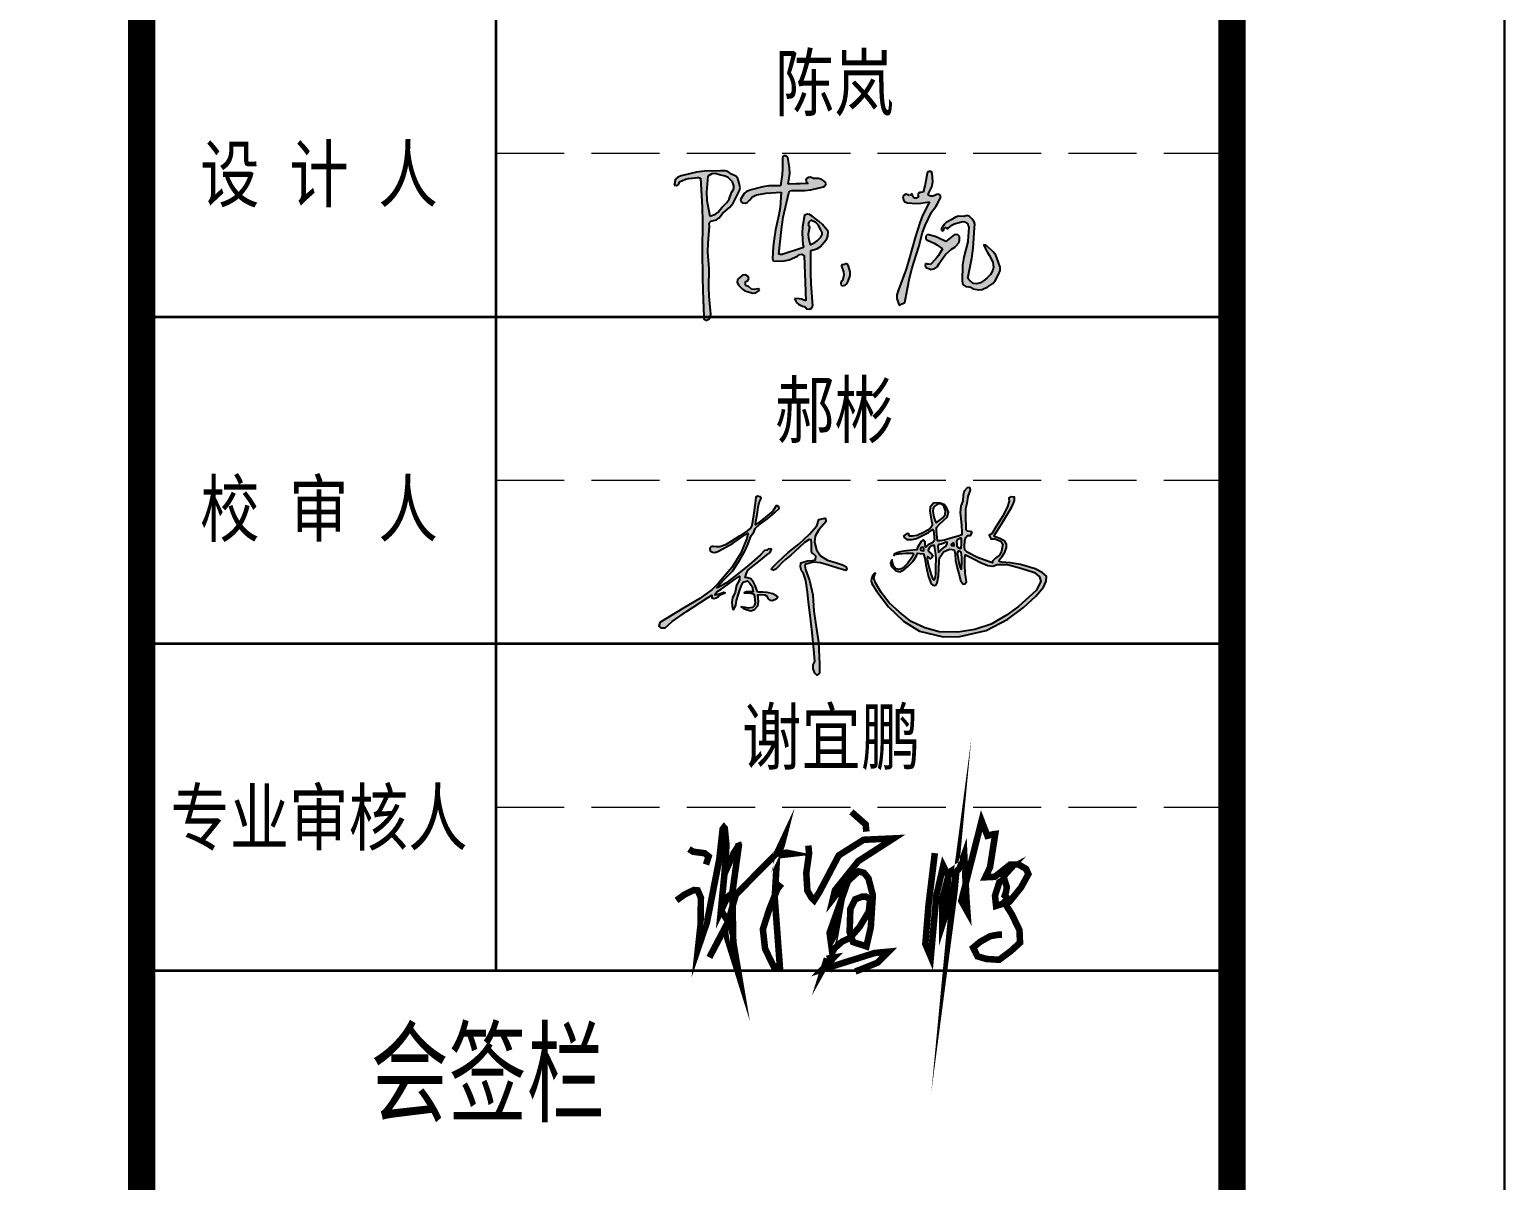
# Model space of a CAD drawing. Extents: x 1109697 to 1467097, y -139975 to 53891.
# Drawn here: x 1356585 to 1361997, y -58787 to -54563 of the extents above; entities that cross this region are included whole.
import ezdxf
from ezdxf.enums import TextEntityAlignment as Align

# ---------------------------------------------------------------- set-up
doc = ezdxf.new("R2010")
doc.units = 0
doc.header["$LTSCALE"] = 1000
doc.header["$MEASUREMENT"] = 0
doc.linetypes.add('DASH', pattern=[0.35, 0.25, -0.1])
for name, color, linetype in [('A-ANNO-TEXT', 7, 'Continuous'), ('PUB_TEXT', 7, 'Continuous'), ('PUB_TITLE', 4, 'Continuous')]:
    doc.layers.add(name, color=color, linetype=linetype)
doc.layers.add('不打印线', color=254, linetype='DASH', lineweight=0, plot=False)
doc.layers.add('图框', color=4, linetype='Continuous', lineweight=35)
doc.styles.add('-黑体', font='simhei.ttf', dxfattribs={"width": 0.8})

# ---------------------------------------------------------------- blocks, each defined once
blk = doc.blocks.new('陈岚')
h = blk.add_hatch(color=256)
h.paths.add_polyline_path([(-3.976, 1.115), (-3.926, 1.233), (-3.919, 1.31), (-3.948, 1.435), (-3.991, 1.559), (-4.054, 1.625), (-4.177, 1.671), (-4.289, 1.741), (-4.366, 1.759), (-4.497, 1.747), (-4.936, 1.709), (-5.158, 1.666), (-5.58, 1.539), (-5.645, 1.504), (-5.677, 1.483), (-5.733, 1.435), (-5.745, 1.368), (-5.75, 1.335), (-5.761, 1.268), (-5.692, 1.257), (-5.632, 1.297), (-5.615, 1.365), (-5.457, 1.448), (-5.368, 1.477), (-5.191, 1.504), (-5.132, 1.517), (-5.098, 1.517), (-5.039, 1.504), (-4.944, 0.696), (-4.909, 0.289), (-4.865, -0.524), (-4.806, -1.258), (-4.774, -1.625), (-4.705, -2.358), (-4.696, -2.405), (-4.677, -2.431), (-4.636, -2.455), (-4.56, -2.411), (-4.525, -2.361), (-4.511, -2.274), (-4.592, -1.773), (-4.617, -1.518), (-4.636, -1.01), (-4.7, -0.536), (-4.714, -0.294), (-4.705, 0.185), (-4.718, 0.24), (-4.708, 0.281), (-4.67, 0.324), (-4.522, 0.374), (-4.447, 0.431), (-4.358, 0.56), (-4.165, 0.748), (-4.083, 0.868)])
h.paths.add_polyline_path([(-4.848, 1.127), (-4.837, 1.574), (-4.728, 1.649), (-4.639, 1.664), (-4.511, 1.629), (-4.35, 1.61), (-4.263, 1.571), (-4.143, 1.463), (-4.09, 1.352), (-4.09, 1.267), (-4.143, 1.157), (-4.205, 0.968), (-4.259, 0.874), (-4.393, 0.726), (-4.486, 0.589), (-4.56, 0.528), (-4.712, 0.462), (-4.822, 0.896)], flags=16)
h.paths.add_polyline_path([(-2.535, 1.294), (-2.511, 1.314), (-2.469, 1.324), (-2.114, 1.348), (-1.935, 1.379), (-1.593, 1.477), (-1.541, 1.508), (-1.524, 1.569), (-1.552, 1.622), (-1.671, 1.689), (-1.749, 1.707), (-1.885, 1.699), (-1.966, 1.724), (-2.025, 1.714), (-2.093, 1.664), (-2.081, 1.611), (-2.065, 1.583), (-2.024, 1.546), (-2.246, 1.523), (-2.357, 1.512), (-2.58, 1.49), (-2.557, 1.793), (-2.569, 1.951), (-2.635, 2.248), (-2.684, 2.285), (-2.751, 2.276), (-2.788, 2.227), (-2.769, 1.911), (-2.769, 1.751), (-2.788, 1.435), (-3.119, 1.408), (-3.286, 1.373), (-3.601, 1.268), (-3.728, 1.211), (-3.79, 1.154), (-3.858, 1.032), (-3.885, 0.982), (-3.871, 0.924), (-3.823, 0.893), (-3.741, 0.891), (-3.689, 0.914), (-3.635, 0.976), (-3.571, 1.054), (-3.532, 1.088), (-3.448, 1.143), (-3.175, 1.2), (-3.037, 1.223), (-2.76, 1.254), (-2.766, 0.83), (-2.786, 0.617), (-2.858, 0.199), (-2.884, -0.123), (-2.889, -0.285), (-2.885, -0.607), (-2.879, -0.646), (-2.855, -0.67), (-2.816, -0.677), (-2.557, -0.658), (-2.422, -0.62), (-2.191, -0.503), (-2.139, -0.451), (-2.078, -0.439), (-2.01, -0.468), (-1.956, -0.974), (-1.931, -1.226), (-1.885, -1.732), (-2.008, -1.695), (-2.076, -1.686), (-2.205, -1.691), (-2.138, -1.794), (-2.082, -1.84), (-1.968, -1.885), (-1.916, -1.891), (-1.885, -1.91), (-1.857, -1.955), (-1.777, -1.964), (-1.717, -1.934), (-1.677, -1.864), (-1.764, -1.248), (-1.795, -0.937), (-1.83, -0.315), (-1.664, -0.264), (-1.58, -0.204), (-1.475, -0.065), (-1.402, 0.039), (-1.38, 0.113), (-1.385, 0.24), (-1.554, 0.423), (-1.651, 0.505), (-1.857, 0.643), (-1.932, 0.686), (-1.993, 0.69), (-2.073, 0.657), (-2.11, 0.326), (-2.108, 0.154), (-2.066, -0.177), (-2.041, -0.199), (-2.044, -0.242), (-2.073, -0.26), (-2.292, -0.349), (-2.402, -0.393), (-2.621, -0.482), (-2.66, -0.482), (-2.68, -0.482), (-2.719, -0.482), (-2.692, 0.215), (-2.659, 0.565), (-2.552, 1.254)])
h.paths.add_polyline_path([(-1.941, 0.469), (-1.885, 0.532), (-1.743, 0.469), (-1.674, 0.408), (-1.593, 0.275), (-1.552, 0.205), (-1.548, 0.148), (-1.579, 0.073), (-1.677, -0.035), (-1.735, -0.084), (-1.857, -0.163), (-1.919, 0.023), (-1.932, 0.129), (-1.913, 0.324), (-1.95, 0.399)], flags=16)
h.paths.add_polyline_path([(-3.594, -1.302), (-3.537, -1.275), (-3.514, -1.213), (-3.538, -1.156), (-3.618, -1.115), (-3.694, -1.124), (-3.761, -1.184), (-3.823, -1.259), (-3.83, -1.342), (-3.781, -1.427), (-3.674, -1.52), (-3.606, -1.557), (-3.469, -1.594), (-3.363, -1.615), (-3.29, -1.598), (-3.205, -1.531), (-3.196, -1.51), (-3.21, -1.486), (-3.233, -1.482), (-3.342, -1.511), (-3.418, -1.498), (-3.51, -1.434), (-3.571, -1.418), (-3.606, -1.363)], flags=17)
h.paths.add_polyline_path([(-0.696, -0.847), (-0.753, -0.691), (-0.773, -0.641), (-0.846, -0.625), (-0.885, -0.663), (-0.913, -0.652), (-0.946, -0.674), (-0.947, -0.704), (-0.883, -0.854), (-0.872, -0.947), (-0.899, -1.107), (-0.941, -1.144), (-0.937, -1.214), (-0.892, -1.246), (-0.81, -1.223), (-0.766, -1.185), (-0.732, -1.107), (-0.691, -0.946)])
h.paths.add_polyline_path([(1.706, 1.407), (1.664, 1.458), (1.608, 1.473), (1.546, 1.449), (1.473, 1.41), (1.414, 1.408), (1.338, 1.442), (1.432, 1.67), (1.451, 1.808), (1.421, 2.053), (1.383, 2.097), (1.309, 2.094), (1.275, 2.046), (1.254, 1.828), (1.239, 1.72), (1.199, 1.504), (1.141, 1.498), (1.112, 1.489), (1.06, 1.463), (1.06, 1.422), (1.067, 1.4), (1.088, 1.365), (1.028, 1.325), (0.964, 1.328), (0.907, 1.372), (0.92, 1.398), (0.901, 1.433), (0.872, 1.435), (0.859, 1.4), (0.813, 1.386), (0.782, 1.407), (0.721, 1.417), (0.672, 1.393), (0.643, 1.338), (0.663, 1.255), (0.704, 1.209), (0.782, 1.178), (1.028, 1.18), (1.153, 1.194), (1.393, 1.247), (1.226, 0.851), (1.158, 0.644), (1.053, 0.226), (0.931, -0.374), (0.858, -0.672), (0.685, -1.26), (0.643, -1.41), (0.648, -1.504), (0.706, -1.649), (0.722, -1.669), (0.732, -1.678), (0.754, -1.691), (0.799, -1.65), (0.825, -1.633), (0.879, -1.607), (0.96, -0.968), (1.021, -0.649), (1.178, -0.024), (1.253, 0.381), (1.313, 0.582), (1.47, 0.963), (1.58, 1.131), (1.628, 1.222)])
h.paths.add_polyline_path([(2.216, 0.069), (2.283, 0.157), (2.298, 0.228), (2.301, 0.265), (2.296, 0.337), (2.247, 0.376), (2.205, 0.386), (2.144, 0.372), (2.055, 0.292), (2.01, 0.251), (1.921, 0.171), (1.717, 0.254), (1.61, 0.286), (1.393, 0.33), (1.348, 0.281), (1.362, 0.196), (1.421, 0.164), (1.595, 0.099), (1.679, 0.058), (1.838, -0.038), (1.738, -0.234), (1.675, -0.328), (1.532, -0.496), (1.477, -0.494), (1.449, -0.491), (1.393, -0.482), (1.384, -0.547), (1.426, -0.604), (1.491, -0.614), (1.516, -0.623), (1.528, -0.627), (1.553, -0.635), (1.664, -0.607), (1.725, -0.557), (1.775, -0.454), (1.88, -0.274), (1.944, -0.188), (2.088, -0.038), (2.176, 0.029)])
h.paths.add_polyline_path([(2.602, 0.844), (2.54, 0.912), (2.466, 0.93), (2.38, 0.9), (2.23, 0.897), (2.147, 0.869), (2.026, 0.782), (1.898, 0.701), (1.84, 0.638), (1.769, 0.504), (1.783, 0.474), (1.828, 0.466), (1.852, 0.49), (1.841, 0.524), (1.872, 0.563), (1.907, 0.56), (1.911, 0.538), (1.935, 0.523), (1.956, 0.532), (2.054, 0.636), (2.12, 0.679), (2.255, 0.726), (2.346, 0.761), (2.416, 0.753), (2.498, 0.699), (2.505, 0.668), (2.513, 0.653), (2.533, 0.629), (2.533, 0.457), (2.533, 0.371), (2.533, 0.199), (2.446, -0.233), (2.429, -0.459), (2.449, -0.899), (2.463, -0.973), (2.494, -1.015), (2.56, -1.052), (2.641, -1.054), (2.685, -1.066), (2.755, -1.107), (2.924, -1.123), (3.021, -1.103), (3.172, -1.024), (3.309, -0.916), (3.368, -0.838), (3.436, -0.677), (3.488, -0.548), (3.485, -0.453), (3.422, -0.329), (3.336, -0.129), (3.261, -0.032), (3.088, 0.101), (3.049, 0.128), (3.024, 0.137), (2.977, 0.143), (3.094, -0.046), (3.153, -0.14), (3.269, -0.329), (3.295, -0.464), (3.285, -0.546), (3.227, -0.67), (3.13, -0.78), (3.076, -0.832), (2.963, -0.927), (2.848, -0.963), (2.765, -0.951), (2.665, -0.885), (2.639, -0.858), (2.627, -0.844), (2.602, -0.816), (2.672, -0.252), (2.69, 0.033), (2.692, 0.601), (2.702, 0.705), (2.677, 0.772)])
for p, q in [((-2.751, 2.276), (-2.788, 2.227)), ((-2.788, 2.227), (-2.769, 1.911)), ((-2.684, 2.285), (-2.751, 2.276)), ((-2.635, 2.248), (-2.684, 2.285)), ((-2.569, 1.951), (-2.635, 2.248)), ((1.309, 2.094), (1.275, 2.046)), ((1.383, 2.097), (1.309, 2.094)), ((1.421, 2.053), (1.383, 2.097)), ((-5.158, 1.666), (-5.58, 1.539)), ((-4.936, 1.709), (-5.158, 1.666)), ((-4.497, 1.747), (-4.936, 1.709)), ((-4.639, 1.664), (-4.728, 1.649)), ((-4.511, 1.629), (-4.639, 1.664)), ((-4.366, 1.759), (-4.497, 1.747)), ((-4.289, 1.741), (-4.366, 1.759)), ((-4.177, 1.671), (-4.289, 1.741)), ((-4.054, 1.625), (-4.177, 1.671)), ((-2.769, 1.751), (-2.788, 1.435)), ((-2.769, 1.911), (-2.769, 1.751)), ((-2.58, 1.49), (-2.557, 1.793)), ((-2.557, 1.793), (-2.569, 1.951)), ((-2.025, 1.714), (-2.093, 1.664)), ((-2.093, 1.664), (-2.081, 1.611)), ((-1.966, 1.724), (-2.025, 1.714)), ((-1.885, 1.699), (-1.966, 1.724)), ((-1.749, 1.707), (-1.885, 1.699)), ((-1.671, 1.689), (-1.749, 1.707)), ((-1.552, 1.622), (-1.671, 1.689)), ((1.239, 1.72), (1.199, 1.504)), ((1.254, 1.828), (1.239, 1.72)), ((1.275, 2.046), (1.254, 1.828)), ((1.338, 1.442), (1.432, 1.67)), ((1.451, 1.808), (1.421, 2.053)), ((1.432, 1.67), (1.451, 1.808)), ((-5.75, 1.335), (-5.761, 1.268)), ((-5.761, 1.268), (-5.692, 1.257)), ((-5.745, 1.368), (-5.75, 1.335)), ((-5.733, 1.435), (-5.745, 1.368)), ((-5.677, 1.483), (-5.733, 1.435)), ((-5.692, 1.257), (-5.632, 1.297)), ((-5.645, 1.504), (-5.677, 1.483)), ((-5.58, 1.539), (-5.645, 1.504)), ((-5.632, 1.297), (-5.615, 1.365)), ((-5.615, 1.365), (-5.457, 1.448)), ((-5.457, 1.448), (-5.368, 1.477)), ((-5.368, 1.477), (-5.191, 1.504)), ((-5.191, 1.504), (-5.132, 1.517)), ((-5.132, 1.517), (-5.098, 1.517)), ((-5.098, 1.517), (-5.039, 1.504)), ((-5.039, 1.504), (-4.944, 0.696)), ((-4.837, 1.574), (-4.848, 1.127)), ((-4.728, 1.649), (-4.837, 1.574)), ((-4.35, 1.61), (-4.511, 1.629)), ((-4.263, 1.571), (-4.35, 1.61)), ((-4.143, 1.463), (-4.263, 1.571)), ((-4.09, 1.352), (-4.143, 1.463)), ((-4.143, 1.157), (-4.09, 1.267)), ((-4.09, 1.267), (-4.09, 1.352)), ((-3.991, 1.559), (-4.054, 1.625)), ((-3.948, 1.435), (-3.991, 1.559)), ((-3.919, 1.31), (-3.948, 1.435)), ((-3.926, 1.233), (-3.919, 1.31)), ((-3.601, 1.268), (-3.728, 1.211)), ((-3.286, 1.373), (-3.601, 1.268)), ((-3.119, 1.408), (-3.286, 1.373)), ((-2.788, 1.435), (-3.119, 1.408)), ((-3.037, 1.223), (-2.76, 1.254)), ((-2.76, 1.254), (-2.766, 0.83)), ((-2.659, 0.565), (-2.552, 1.254)), ((-2.357, 1.512), (-2.58, 1.49)), ((-2.552, 1.254), (-2.535, 1.294)), ((-2.535, 1.294), (-2.511, 1.314)), ((-2.511, 1.314), (-2.469, 1.324)), ((-2.469, 1.324), (-2.114, 1.348)), ((-2.246, 1.523), (-2.357, 1.512)), ((-2.024, 1.546), (-2.246, 1.523)), ((-2.114, 1.348), (-1.935, 1.379)), ((-2.081, 1.611), (-2.065, 1.583)), ((-2.065, 1.583), (-2.024, 1.546)), ((-1.935, 1.379), (-1.593, 1.477)), ((-1.593, 1.477), (-1.541, 1.508)), ((-1.524, 1.569), (-1.552, 1.622)), ((-1.541, 1.508), (-1.524, 1.569)), ((0.672, 1.393), (0.643, 1.338)), ((0.643, 1.338), (0.663, 1.255)), ((0.663, 1.255), (0.704, 1.209)), ((0.721, 1.417), (0.672, 1.393)), ((0.782, 1.407), (0.721, 1.417)), ((0.813, 1.386), (0.782, 1.407)), ((0.859, 1.4), (0.813, 1.386)), ((0.872, 1.435), (0.859, 1.4)), ((0.901, 1.433), (0.872, 1.435)), ((0.92, 1.398), (0.901, 1.433)), ((0.907, 1.372), (0.92, 1.398)), ((0.964, 1.328), (0.907, 1.372)), ((1.028, 1.325), (0.964, 1.328)), ((1.088, 1.365), (1.028, 1.325)), ((1.112, 1.489), (1.06, 1.463)), ((1.06, 1.463), (1.06, 1.422)), ((1.06, 1.422), (1.067, 1.4)), ((1.067, 1.4), (1.088, 1.365)), ((1.141, 1.498), (1.112, 1.489)), ((1.199, 1.504), (1.141, 1.498)), ((1.153, 1.194), (1.393, 1.247)), ((1.393, 1.247), (1.226, 0.851)), ((1.414, 1.408), (1.338, 1.442)), ((1.473, 1.41), (1.414, 1.408)), ((1.546, 1.449), (1.473, 1.41)), ((1.608, 1.473), (1.546, 1.449)), ((1.664, 1.458), (1.608, 1.473)), ((1.628, 1.222), (1.706, 1.407)), ((1.706, 1.407), (1.664, 1.458)), ((-4.848, 1.127), (-4.822, 0.896)), ((-4.822, 0.896), (-4.712, 0.462)), ((-4.393, 0.726), (-4.259, 0.874)), ((-4.259, 0.874), (-4.205, 0.968)), ((-4.205, 0.968), (-4.143, 1.157)), ((-4.165, 0.748), (-4.083, 0.868)), ((-4.083, 0.868), (-3.976, 1.115)), ((-3.976, 1.115), (-3.926, 1.233)), ((-3.858, 1.032), (-3.885, 0.982)), ((-3.885, 0.982), (-3.871, 0.924)), ((-3.871, 0.924), (-3.823, 0.893)), ((-3.79, 1.154), (-3.858, 1.032)), ((-3.823, 0.893), (-3.741, 0.891)), ((-3.728, 1.211), (-3.79, 1.154)), ((-3.741, 0.891), (-3.689, 0.914)), ((-3.689, 0.914), (-3.635, 0.976)), ((-3.635, 0.976), (-3.571, 1.054)), ((-3.571, 1.054), (-3.532, 1.088)), ((-3.532, 1.088), (-3.448, 1.143)), ((-3.448, 1.143), (-3.175, 1.2)), ((-3.175, 1.2), (-3.037, 1.223)), ((-2.766, 0.83), (-2.786, 0.617)), ((0.704, 1.209), (0.782, 1.178)), ((0.782, 1.178), (1.028, 1.18)), ((1.028, 1.18), (1.153, 1.194)), ((1.226, 0.851), (1.158, 0.644)), ((1.313, 0.582), (1.47, 0.963)), ((1.47, 0.963), (1.58, 1.131)), ((1.58, 1.131), (1.628, 1.222)), ((2.147, 0.869), (2.026, 0.782)), ((2.23, 0.897), (2.147, 0.869)), ((2.38, 0.9), (2.23, 0.897)), ((2.466, 0.93), (2.38, 0.9)), ((2.54, 0.912), (2.466, 0.93)), ((2.602, 0.844), (2.54, 0.912)), ((2.677, 0.772), (2.602, 0.844)), ((-4.944, 0.696), (-4.909, 0.289)), ((-4.712, 0.462), (-4.56, 0.528)), ((-4.56, 0.528), (-4.486, 0.589)), ((-4.522, 0.374), (-4.447, 0.431)), ((-4.486, 0.589), (-4.393, 0.726)), ((-4.447, 0.431), (-4.358, 0.56)), ((-4.358, 0.56), (-4.165, 0.748)), ((-2.786, 0.617), (-2.858, 0.199)), ((-2.692, 0.215), (-2.659, 0.565)), ((-2.073, 0.657), (-2.11, 0.326)), ((-1.993, 0.69), (-2.073, 0.657)), ((-1.932, 0.686), (-1.993, 0.69)), ((-1.941, 0.469), (-1.95, 0.399)), ((-1.885, 0.532), (-1.941, 0.469)), ((-1.857, 0.643), (-1.932, 0.686)), ((-1.743, 0.469), (-1.885, 0.532)), ((-1.651, 0.505), (-1.857, 0.643)), ((-1.674, 0.408), (-1.743, 0.469)), ((-1.554, 0.423), (-1.651, 0.505)), ((-1.385, 0.24), (-1.554, 0.423)), ((1.158, 0.644), (1.053, 0.226)), ((1.253, 0.381), (1.313, 0.582)), ((1.84, 0.638), (1.769, 0.504)), ((1.769, 0.504), (1.783, 0.474)), ((1.783, 0.474), (1.828, 0.466)), ((1.828, 0.466), (1.852, 0.49)), ((1.898, 0.701), (1.84, 0.638)), ((1.841, 0.524), (1.872, 0.563)), ((1.852, 0.49), (1.841, 0.524)), ((1.872, 0.563), (1.907, 0.56)), ((2.026, 0.782), (1.898, 0.701)), ((1.907, 0.56), (1.911, 0.538)), ((1.911, 0.538), (1.935, 0.523)), ((1.935, 0.523), (1.956, 0.532)), ((1.956, 0.532), (2.054, 0.636)), ((2.054, 0.636), (2.12, 0.679)), ((2.12, 0.679), (2.255, 0.726)), ((2.255, 0.726), (2.346, 0.761)), ((2.346, 0.761), (2.416, 0.753)), ((2.416, 0.753), (2.498, 0.699)), ((2.498, 0.699), (2.505, 0.668)), ((2.505, 0.668), (2.513, 0.653)), ((2.513, 0.653), (2.533, 0.629)), ((2.533, 0.629), (2.533, 0.457)), ((2.533, 0.457), (2.533, 0.371)), ((2.702, 0.705), (2.677, 0.772)), ((2.69, 0.033), (2.692, 0.601)), ((2.692, 0.601), (2.702, 0.705)), ((-4.909, 0.289), (-4.865, -0.524)), ((-4.718, 0.24), (-4.708, 0.281)), ((-4.705, 0.185), (-4.718, 0.24)), ((-4.714, -0.294), (-4.705, 0.185)), ((-4.708, 0.281), (-4.67, 0.324)), ((-4.67, 0.324), (-4.522, 0.374)), ((-2.858, 0.199), (-2.884, -0.123)), ((-2.719, -0.482), (-2.692, 0.215)), ((-2.11, 0.326), (-2.108, 0.154)), ((-2.108, 0.154), (-2.066, -0.177)), ((-1.95, 0.399), (-1.913, 0.324)), ((-1.913, 0.324), (-1.932, 0.129)), ((-1.932, 0.129), (-1.919, 0.023)), ((-1.919, 0.023), (-1.857, -0.163)), ((-1.677, -0.035), (-1.579, 0.073)), ((-1.593, 0.275), (-1.674, 0.408)), ((-1.552, 0.205), (-1.593, 0.275)), ((-1.579, 0.073), (-1.548, 0.148)), ((-1.548, 0.148), (-1.552, 0.205)), ((-1.475, -0.065), (-1.402, 0.039)), ((-1.402, 0.039), (-1.38, 0.113)), ((-1.38, 0.113), (-1.385, 0.24)), ((1.053, 0.226), (0.931, -0.374)), ((1.178, -0.024), (1.253, 0.381)), ((1.393, 0.33), (1.348, 0.281)), ((1.348, 0.281), (1.362, 0.196)), ((1.362, 0.196), (1.421, 0.164)), ((1.61, 0.286), (1.393, 0.33)), ((1.421, 0.164), (1.595, 0.099)), ((1.595, 0.099), (1.679, 0.058)), ((1.717, 0.254), (1.61, 0.286)), ((1.679, 0.058), (1.838, -0.038)), ((1.921, 0.171), (1.717, 0.254)), ((2.01, 0.251), (1.921, 0.171)), ((2.055, 0.292), (2.01, 0.251)), ((2.144, 0.372), (2.055, 0.292)), ((2.088, -0.038), (2.176, 0.029)), ((2.205, 0.386), (2.144, 0.372)), ((2.176, 0.029), (2.216, 0.069)), ((2.247, 0.376), (2.205, 0.386)), ((2.216, 0.069), (2.283, 0.157)), ((2.296, 0.337), (2.247, 0.376)), ((2.283, 0.157), (2.298, 0.228)), ((2.301, 0.265), (2.296, 0.337)), ((2.298, 0.228), (2.301, 0.265)), ((2.533, 0.199), (2.446, -0.233)), ((2.533, 0.371), (2.533, 0.199)), ((2.672, -0.252), (2.69, 0.033)), ((3.024, 0.137), (2.977, 0.143)), ((2.977, 0.143), (3.094, -0.046)), ((3.049, 0.128), (3.024, 0.137)), ((3.088, 0.101), (3.049, 0.128)), ((3.261, -0.032), (3.088, 0.101)), ((-4.7, -0.536), (-4.714, -0.294)), ((-2.884, -0.123), (-2.889, -0.285)), ((-2.889, -0.285), (-2.885, -0.607)), ((-2.402, -0.393), (-2.621, -0.482)), ((-2.292, -0.349), (-2.402, -0.393)), ((-2.073, -0.26), (-2.292, -0.349)), ((-2.044, -0.242), (-2.073, -0.26)), ((-2.066, -0.177), (-2.041, -0.199)), ((-2.041, -0.199), (-2.044, -0.242)), ((-1.857, -0.163), (-1.735, -0.084)), ((-1.83, -0.315), (-1.664, -0.264)), ((-1.795, -0.937), (-1.83, -0.315)), ((-1.735, -0.084), (-1.677, -0.035)), ((-1.664, -0.264), (-1.58, -0.204)), ((-1.58, -0.204), (-1.475, -0.065)), ((0.931, -0.374), (0.858, -0.672)), ((1.021, -0.649), (1.178, -0.024)), ((1.675, -0.328), (1.532, -0.496)), ((1.738, -0.234), (1.675, -0.328)), ((1.838, -0.038), (1.738, -0.234)), ((1.775, -0.454), (1.88, -0.274)), ((1.88, -0.274), (1.944, -0.188)), ((1.944, -0.188), (2.088, -0.038)), ((2.446, -0.233), (2.429, -0.459)), ((2.602, -0.816), (2.672, -0.252)), ((3.094, -0.046), (3.153, -0.14)), ((3.153, -0.14), (3.269, -0.329)), ((3.336, -0.129), (3.261, -0.032)), ((3.269, -0.329), (3.295, -0.464)), ((3.422, -0.329), (3.336, -0.129)), ((3.485, -0.453), (3.422, -0.329)), ((-4.865, -0.524), (-4.806, -1.258)), ((-4.636, -1.01), (-4.7, -0.536)), ((-2.885, -0.607), (-2.879, -0.646)), ((-2.879, -0.646), (-2.855, -0.67)), ((-2.855, -0.67), (-2.816, -0.677)), ((-2.816, -0.677), (-2.557, -0.658)), ((-2.68, -0.482), (-2.719, -0.482)), ((-2.66, -0.482), (-2.68, -0.482)), ((-2.621, -0.482), (-2.66, -0.482)), ((-2.557, -0.658), (-2.422, -0.62)), ((-2.422, -0.62), (-2.191, -0.503)), ((-2.191, -0.503), (-2.139, -0.451)), ((-2.139, -0.451), (-2.078, -0.439)), ((-2.078, -0.439), (-2.01, -0.468)), ((-2.01, -0.468), (-1.956, -0.974)), ((-0.946, -0.674), (-0.947, -0.704)), ((-0.947, -0.704), (-0.883, -0.854)), ((-0.913, -0.652), (-0.946, -0.674)), ((-0.885, -0.663), (-0.913, -0.652)), ((-0.846, -0.625), (-0.885, -0.663)), ((-0.773, -0.641), (-0.846, -0.625)), ((-0.753, -0.691), (-0.773, -0.641)), ((-0.696, -0.847), (-0.753, -0.691)), ((0.858, -0.672), (0.685, -1.26)), ((0.96, -0.968), (1.021, -0.649)), ((1.393, -0.482), (1.384, -0.547)), ((1.384, -0.547), (1.426, -0.604)), ((1.449, -0.491), (1.393, -0.482)), ((1.426, -0.604), (1.491, -0.614)), ((1.477, -0.494), (1.449, -0.491)), ((1.532, -0.496), (1.477, -0.494)), ((1.491, -0.614), (1.516, -0.623)), ((1.516, -0.623), (1.528, -0.627)), ((1.528, -0.627), (1.553, -0.635)), ((1.553, -0.635), (1.664, -0.607)), ((1.664, -0.607), (1.725, -0.557)), ((1.725, -0.557), (1.775, -0.454)), ((2.429, -0.459), (2.449, -0.899)), ((2.627, -0.844), (2.602, -0.816)), ((3.13, -0.78), (3.076, -0.832)), ((3.227, -0.67), (3.13, -0.78)), ((3.285, -0.546), (3.227, -0.67)), ((3.295, -0.464), (3.285, -0.546)), ((3.368, -0.838), (3.436, -0.677)), ((3.436, -0.677), (3.488, -0.548)), ((3.488, -0.548), (3.485, -0.453)), ((-4.617, -1.518), (-4.636, -1.01)), ((-3.761, -1.184), (-3.823, -1.259)), ((-3.694, -1.124), (-3.761, -1.184)), ((-3.618, -1.115), (-3.694, -1.124)), ((-3.538, -1.156), (-3.618, -1.115)), ((-3.514, -1.213), (-3.538, -1.156)), ((-3.537, -1.275), (-3.514, -1.213)), ((-1.956, -0.974), (-1.931, -1.226)), ((-1.931, -1.226), (-1.885, -1.732)), ((-1.764, -1.248), (-1.795, -0.937)), ((-0.899, -1.107), (-0.941, -1.144)), ((-0.941, -1.144), (-0.937, -1.214)), ((-0.937, -1.214), (-0.892, -1.246)), ((-0.872, -0.947), (-0.899, -1.107)), ((-0.892, -1.246), (-0.81, -1.223)), ((-0.883, -0.854), (-0.872, -0.947)), ((-0.81, -1.223), (-0.766, -1.185)), ((-0.766, -1.185), (-0.732, -1.107)), ((-0.732, -1.107), (-0.691, -0.946)), ((-0.691, -0.946), (-0.696, -0.847)), ((0.879, -1.607), (0.96, -0.968)), ((2.449, -0.899), (2.463, -0.973)), ((2.463, -0.973), (2.494, -1.015)), ((2.494, -1.015), (2.56, -1.052)), ((2.56, -1.052), (2.641, -1.054)), ((2.639, -0.858), (2.627, -0.844)), ((2.665, -0.885), (2.639, -0.858)), ((2.641, -1.054), (2.685, -1.066)), ((2.765, -0.951), (2.665, -0.885)), ((2.685, -1.066), (2.755, -1.107)), ((2.755, -1.107), (2.924, -1.123)), ((2.848, -0.963), (2.765, -0.951)), ((2.963, -0.927), (2.848, -0.963)), ((2.924, -1.123), (3.021, -1.103)), ((3.076, -0.832), (2.963, -0.927)), ((3.021, -1.103), (3.172, -1.024)), ((3.172, -1.024), (3.309, -0.916)), ((3.309, -0.916), (3.368, -0.838)), ((-4.806, -1.258), (-4.774, -1.625)), ((-4.774, -1.625), (-4.705, -2.358)), ((-4.592, -1.773), (-4.617, -1.518)), ((-3.823, -1.259), (-3.83, -1.342)), ((-3.83, -1.342), (-3.781, -1.427)), ((-3.781, -1.427), (-3.674, -1.52)), ((-3.674, -1.52), (-3.606, -1.557)), ((-3.606, -1.363), (-3.594, -1.302)), ((-3.571, -1.418), (-3.606, -1.363)), ((-3.606, -1.557), (-3.469, -1.594)), ((-3.594, -1.302), (-3.537, -1.275)), ((-3.51, -1.434), (-3.571, -1.418)), ((-3.418, -1.498), (-3.51, -1.434)), ((-3.469, -1.594), (-3.363, -1.615)), ((-3.342, -1.511), (-3.418, -1.498)), ((-3.363, -1.615), (-3.29, -1.598)), ((-3.233, -1.482), (-3.342, -1.511)), ((-3.29, -1.598), (-3.205, -1.531)), ((-3.21, -1.486), (-3.233, -1.482)), ((-3.196, -1.51), (-3.21, -1.486)), ((-3.205, -1.531), (-3.196, -1.51)), ((-1.677, -1.864), (-1.764, -1.248)), ((0.685, -1.26), (0.643, -1.41)), ((0.643, -1.41), (0.648, -1.504)), ((0.648, -1.504), (0.706, -1.649)), ((0.706, -1.649), (0.722, -1.669)), ((0.799, -1.65), (0.825, -1.633)), ((0.825, -1.633), (0.879, -1.607)), ((-4.511, -2.274), (-4.592, -1.773)), ((-2.076, -1.686), (-2.205, -1.691)), ((-2.205, -1.691), (-2.138, -1.794)), ((-2.138, -1.794), (-2.082, -1.84)), ((-2.082, -1.84), (-1.968, -1.885)), ((-2.008, -1.695), (-2.076, -1.686)), ((-1.885, -1.732), (-2.008, -1.695)), ((-1.968, -1.885), (-1.916, -1.891)), ((-1.916, -1.891), (-1.885, -1.91)), ((-1.885, -1.91), (-1.857, -1.955)), ((-1.857, -1.955), (-1.777, -1.964)), ((-1.777, -1.964), (-1.717, -1.934)), ((-1.717, -1.934), (-1.677, -1.864)), ((0.722, -1.669), (0.732, -1.678)), ((0.732, -1.678), (0.754, -1.691)), ((0.754, -1.691), (0.799, -1.65)), ((-4.705, -2.358), (-4.696, -2.405)), ((-4.696, -2.405), (-4.677, -2.431)), ((-4.677, -2.431), (-4.636, -2.455)), ((-4.636, -2.455), (-4.56, -2.411)), ((-4.56, -2.411), (-4.525, -2.361)), ((-4.525, -2.361), (-4.511, -2.274))]:
    blk.add_line(p, q)
blk = doc.blocks.new('谢宜鹏')
at = {"const_width": 80}
for points in [[(14907296, 155511), (14907219, 154878), (14907180, 154399), (14907247, 154241), (14907315, 154993), (14907399, 155356), (14907456, 155244), (14907440, 154794), (14907386, 154627), (14907386, 154942), (14907473, 155276), (14907563, 155337), (14907537, 155048), (14907498, 154752), (14907547, 155270), (14907601, 155331), (14907656, 155491), (14907682, 154964), (14907694, 154794), (14907620, 154926), (14907868, 155906), (14907939, 155723), (14908010, 155742), (14908035, 155745), (14907971, 155337), (14907913, 155215), (14908029, 155221), (14908215, 155369), (14908318, 155372), (14908412, 155318), (14908440, 155254), (14908350, 155090), (14908209, 154916), (14908045, 154865), (14908032, 154990), (14908106, 155221), (14908161, 155289), (14908225, 155324), (14908135, 155225), (14908177, 155096), (14908164, 155025), (14908151, 154990), (14908193, 154951), (14908145, 154910), (14908238, 154762), (14908331, 154569), (14908338, 154415), (14908225, 154312), (14908083, 154206), (14907926, 154216), (14907817, 154248), (14907765, 154354), (14907849, 154425), (14907974, 154495), (14908080, 154514), (14908116, 154514)], [(14905365, 155474), (14905424, 155609), (14905438, 155664), (14905360, 155498)], [(14906275, 156016), (14906450, 155862), (14906459, 155774)], [(14904137, 154933), (14904238, 155006), (14904348, 155059), (14904396, 155055), (14904435, 154964), (14904430, 154629), (14904399, 154342), (14904509, 154665), (14904659, 155431), (14904701, 155805), (14904717, 155826), (14904727, 155815), (14904748, 155607), (14904721, 155237), (14904679, 154802), (14904763, 154977), (14904819, 155022), (14904900, 155609), (14904888, 155641)], [(14905749, 155603), (14905758, 155508), (14905724, 155270), (14905737, 155053), (14905787, 154966), (14905820, 154932), (14905883, 155032), (14906121, 155483), (14906425, 155674), (14906792, 155691), (14906359, 155412), (14906075, 155057), (14906050, 154953), (14906175, 155116), (14906363, 155287), (14906429, 155270), (14906484, 155203), (14906538, 154995), (14906513, 154603), (14906459, 154369), (14906296, 154423), (14906254, 154544), (14906263, 154828), (14906321, 154945), (14906404, 154978), (14906455, 154978), (14906505, 154941), (14906488, 154795), (14906375, 154607), (14906258, 154474), (14906162, 154428), (14906071, 154348), (14905945, 154123), (14905976, 154222)], [(14904289, 155560), (14904341, 155528), (14904482, 155509), (14904530, 155470), (14904497, 155372)], [(14904539, 154235), (14904768, 154671), (14904862, 155002), (14905359, 155506), (14905485, 155516), (14905548, 155503), (14905367, 155482), (14905338, 154965), (14905401, 154119), (14905325, 154124), (14905220, 154340), (14905193, 154579), (14905272, 154826), (14905372, 155075), (14905422, 155136)], [(14904897, 155604), (14904838, 155516), (14904717, 155242)], [(14906187, 155122), (14906138, 154843), (14906041, 154298), (14906009, 154537), (14906231, 155161)], [(14904820, 155024), (14904831, 154424), (14904899, 154020), (14904759, 154466), (14904763, 154680), (14904682, 154810)], [(14907398, 154892), (14907392, 154869), (14907391, 154848), (14907396, 154828), (14907409, 154829), (14907415, 154846), (14907414, 154875), (14907409, 154894), (14907398, 154892)], [(14905974, 154219), (14906060, 154233), (14905919, 154087), (14906561, 154289), (14906729, 154305), (14906592, 154169), (14906324, 154062)]]:
    blk.add_lwpolyline(points, dxfattribs=at)
blk = doc.blocks.new('A$C64787331')
h = blk.add_hatch(color=256)
h.paths.add_polyline_path([(93811, 17582), (94014, 16088), (93932, 14255), (93979, 12419), (94140, 11339), (95021, 10737), (96130, 9786), (95965, 8008), (94434, 7677), (92116, 7471), (90006, 6892), (88847, 6520), (88711, 4702), (89182, 2774), (90170, 1505), (91205, -1928), (92101, -7479), (92594, -12295), (93334, -18446), (94233, -26761), (95270, -36552), (95566, -40586), (94778, -42209), (94778, -44127), (95615, -46242), (96551, -47128), (97849, -46178), (97849, -41666), (97347, -31438), (96343, -25121), (95139, -16497), (94624, -8814), (92993, -1893), (91173, 3358), (90793, 5224), (91337, 5993), (94869, 6807), (98266, 6626), (102659, 5314), (106553, 3957), (110312, 2916), (110856, 3686), (110357, 4771), (108772, 5586), (105874, 6536), (101572, 7893), (98356, 9839), (96364, 12825), (95458, 16444), (95775, 19340), (97461, 22325), (100969, 26383), (100507, 27859), (97553, 27306), (96538, 24170), (93030, 20296), (87860, 15501), (82909, 11486), (77946, 6932), (75003, 3934), (74872, 3373), (75792, 3069), (76997, 3495), (78254, 4852), (79636, 6437), (81734, 8328), (84088, 10220), (88131, 13952), (90690, 16202), (92839, 17684)])
h.paths.add_polyline_path([(139353, 20366), (138145, 19509), (138262, 18614), (139548, 17757), (142120, 17757), (144185, 18263), (146991, 19548), (149875, 21105), (151940, 22546), (152291, 22001), (152807, 17340), (151993, 16277), (149782, 15173), (148677, 14007), (148247, 15111), (148370, 16461), (147387, 17504), (146405, 16706), (144624, 13884), (144256, 12780), (142352, 12596), (139333, 12285), (137133, 11924), (135205, 11502), (133871, 10859), (133609, 10509), (135687, 10870), (139061, 11171), (142854, 11171), (142594, 10073), (141535, 8675), (140023, 6333), (138283, 4671), (136152, 3270), (134426, 3726), (133216, 5086), (132800, 6257), (132456, 8029), (132195, 7693), (131779, 6446), (132270, 4746), (132800, 4179), (134237, 2744), (136241, 2291), (138094, 3197), (140212, 4897), (142329, 7202), (144220, 9960), (144561, 11206), (145764, 10989), (147425, 10894), (148185, 8713), (148612, 5583), (149100, 3340), (149875, -172), (150650, -2256), (151113, -3486), (151903, -4157), (152692, -4274), (153598, -3924), (154007, -3048), (154608, 274), (154818, 3467), (154975, 7497), (155085, 9011), (155719, 9893), (157112, 11749), (159847, 13196), (162222, 12781), (162583, 10924), (162738, 7728), (163604, 4151), (164587, 742), (165165, -1857), (166264, -3475), (167073, -3706), (168056, -2493), (167883, -1280), (167362, 1667), (167247, 5364), (167173, 9560), (167533, 10339), (168554, 9829), (171662, 8294), (174661, 6708), (178321, 5245), (180598, 4920), (182713, 5814), (187608, 5836), (194066, 3928), (200587, 1986), (202989, -186), (203561, -2357), (201273, -6700), (192922, -14356), (187203, -18470), (179882, -22698), (172104, -25327), (163982, -26584), (155060, -26355), (148196, -24527), (141676, -21441), (135957, -17099), (131152, -12642), (127263, -7614), (124632, -2928), (123831, -726), (124234, 1488), (124112, 1461), (123046, -53), (122485, -1959), (122886, -3399), (125220, -7075), (130851, -14449), (137887, -21334), (145641, -26068), (156948, -28778), (164894, -28677), (177465, -25864), (187724, -20438), (195311, -14720), (201230, -9437), (204781, -5022), (206123, -2183), (206202, 103), (204263, 1954), (200856, 3617), (193910, 5782), (188983, 6544), (184940, 6855), (183715, 7229), (183885, 8113), (185179, 9916), (186348, 11707), (187210, 13859), (187162, 15485), (186348, 16872), (184050, 18259), (181227, 19099), (181512, 20125), (183829, 23592), (185452, 26114), (187868, 30150), (189506, 32948), (190452, 35155), (191056, 36408), (190963, 37986), (189430, 38032), (188222, 37522), (188501, 35990), (187618, 33437), (185620, 29260), (182275, 23922), (180092, 20395), (178930, 19745), (179302, 18724), (179673, 18074), (181532, 18028), (184513, 16923), (185387, 15408), (184804, 12087), (183871, 10223), (181830, 8824), (180547, 7426), (180488, 6610), (178097, 7426), (173257, 9174), (168358, 11621), (167191, 12728), (167133, 14301), (167383, 18299), (168474, 19545), (169932, 19662), (170632, 20710), (170632, 21410), (169740, 21544), (167874, 21824), (167812, 23378), (167738, 28349), (167738, 32482), (168427, 35122), (168772, 38221), (170036, 41263), (169634, 42526), (168370, 42354), (166991, 40861), (166416, 38853), (166301, 36270), (165325, 33687), (165037, 30645), (165325, 27775), (165609, 24448), (165835, 21250), (165790, 19944), (164084, 19272), (160632, 18367), (157463, 17349), (154143, 16864), (154010, 18650), (153782, 21767), (153782, 23390), (155129, 25014), (156992, 26756), (158750, 28409), (159377, 30711), (158658, 32684), (157580, 34268), (155678, 35028), (153966, 35281), (152317, 35091), (150678, 33125), (150478, 31227), (151049, 28376), (151623, 25276), (151589, 24228), (150118, 22390), (147546, 21027), (144404, 19691), (141032, 19074), (139690, 20477), (139550, 20437)])
h.paths.add_polyline_path([(147420, 14154), (147834, 12232), (146106, 12486), (145995, 13597)], flags=16)
h.paths.add_polyline_path([(151438, 14917), (152780, 14917), (152994, 13455), (153386, 10497), (153529, 8393), (153386, 4651), (153458, 1514), (153153, -1301), (152072, -1570), (151621, -409), (151121, 863), (150621, 2452), (150257, 4042), (149620, 6722), (149158, 8567), (149529, 9584), (150120, 9085), (150893, 8539), (151348, 8948), (151939, 9993), (151348, 10811), (149589, 12106), (150243, 13849)], flags=16)
h.paths.add_polyline_path([(155931, 15545), (156939, 15769), (158795, 16696), (158871, 15601), (158171, 14538), (157079, 13782), (155987, 12747), (154707, 11394), (154503, 13027), (154342, 15074), (154951, 15377)], flags=16)
h.paths.add_polyline_path([(153064, 26685), (152656, 27838), (152271, 29327), (151938, 32086), (152632, 33435), (154433, 34727), (156472, 34736), (157441, 33387), (158090, 31441), (157922, 29688), (156936, 28270), (154844, 26589), (153564, 25655)], flags=16)
h.paths.add_polyline_path([(161943, 16280), (161943, 15539), (162163, 15257), (162194, 14630), (161661, 14787), (160402, 15005)], flags=16)
h.paths.add_polyline_path([(165633, 18564), (165730, 17202), (165589, 15411), (165447, 13237), (163479, 14145), (163375, 15656), (163208, 17387)], flags=16)
h.paths.add_polyline_path([(163623, 11127), (164243, 12203), (165387, 11821), (165740, 10709), (165765, 8913), (165854, 6180), (165633, 4153), (165633, 3536), (165324, 3624), (164839, 4858), (164398, 6577), (164089, 8561), (163927, 9639)], flags=16)
h.paths.add_polyline_path([(69467, 10248), (64127, 5532), (57832, 482), (53016, -3138), (49631, -5139), (48725, -5330), (49774, -4091), (53302, -375), (56259, 2626), (59505, 7636), (62063, 12117), (63614, 15384), (65161, 19546), (66451, 21276), (67078, 22934), (69122, 24889), (73055, 27801), (76433, 30667), (78469, 32563), (78376, 33353), (77534, 33782), (76914, 33846), (76723, 33265), (75435, 31300), (70241, 26995), (67726, 25066), (67277, 24707), (67412, 26322), (68067, 29705), (68419, 33173), (68922, 35435), (69928, 37244), (69635, 38130), (68241, 38348), (67457, 37913), (67013, 35084), (66247, 29291), (65481, 24373), (64862, 23052), (63138, 21636), (59690, 19416), (55322, 16660), (52832, 15091), (50112, 14134), (48541, 14211), (46489, 14319), (46206, 14324), (45469, 13398), (45545, 12350), (46620, 11608), (47747, 11532), (49180, 12043), (51254, 13117), (56288, 15856), (60124, 18533), (62406, 20042), (63595, 20812), (63627, 20299), (63080, 18180), (60187, 11242), (55993, 4506), (49333, -3298), (46454, -6255), (40594, -10465), (33219, -14871), (24399, -20143), (21579, -21949), (21073, -23755), (22013, -24549), (24037, -24477), (27435, -21515), (34304, -16676), (44353, -10248), (46378, -8948), (46378, -10103), (47333, -10419), (48468, -10100), (49567, -9533), (50596, -8612), (52759, -7761), (52121, -7584), (50277, -8222), (47953, -9174), (47900, -8435), (48716, -7372), (50844, -6025), (57737, -1162), (59643, 198), (59643, -1524), (58191, -4063), (57465, -7509), (56285, -10138), (55832, -12133), (56013, -14127), (56338, -15566), (56828, -15744), (57852, -13698), (58164, -11430), (58876, -8939), (59544, -6893), (60345, -4669), (61369, -2712), (63462, -2090), (64308, -2935), (65554, -4758), (66150, -7338), (65065, -7293), (62883, -7338), (61725, -7827), (63284, -7827), (66190, -8080), (66801, -9606), (66845, -11341), (67023, -12408), (66756, -13876), (65866, -14721), (63951, -15122), (62482, -14766), (60517, -14687), (61503, -15344), (63195, -15967), (65065, -16456), (66756, -15744), (68315, -14054), (68582, -11964), (68493, -10140), (68359, -8670), (69845, -8640), (72217, -8868), (73199, -10615), (74149, -11285), (75232, -11399), (76383, -10988), (77507, -10276), (77919, -9674), (77178, -9181), (75506, -8304), (72819, -7702), (70763, -7537), (68134, -7438), (67678, -5968), (67093, -4249), (66267, -2736), (64994, -1120), (63376, -535), (62309, -398), (62762, 1118), (63626, 3060), (65224, 4398), (69538, 7868), (72539, 10183), (74283, 11486), (74903, 13011), (73425, 13201), (72710, 12630), (71518, 12439)])
for points in [[(139353, 20366), (138145, 19509), (138262, 18614), (139548, 17757), (142120, 17757), (144185, 18263), (146991, 19548), (149875, 21105), (151940, 22546), (152291, 22001), (152807, 17340), (151993, 16277), (149782, 15173), (148677, 14007), (148247, 15111), (148370, 16461), (147387, 17504), (146405, 16706), (144624, 13884), (144256, 12780), (142352, 12596), (139333, 12285), (137133, 11924), (135205, 11502), (133458, 10660), (133247, 10028), (133609, 10509), (135687, 10870), (139061, 11171), (142435, 11171), (142781, 10862), (142594, 10073), (141535, 8675), (140023, 6333), (138283, 4671), (136846, 3726), (135712, 3386), (134426, 3726), (133216, 5086), (132800, 6257), (132573, 7428), (132460, 8033), (132195, 7693), (131779, 6446), (132270, 4746), (132800, 4179), (134237, 2744), (136241, 2291), (138094, 3197), (140212, 4897), (142329, 7202), (144220, 9960), (144561, 11206), (145764, 10989), (147425, 10894), (148185, 8713), (148612, 5583), (149100, 3340), (149875, -172), (150650, -2256), (151113, -3486), (151903, -4157), (152692, -4274), (153598, -3924), (154007, -3048), (154608, 274), (154818, 3467), (154975, 7497), (155085, 9011), (155719, 9893), (157112, 11749), (158867, 12678), (160157, 13142), (162222, 12781), (162583, 10924), (162738, 7728), (163604, 4151), (164587, 742), (165165, -1857), (166264, -3475), (167073, -3706), (168056, -2493), (167883, -1280), (167362, 1667), (167247, 5364), (167192, 8469), (167363, 9971), (167533, 10339), (168554, 9829), (171662, 8294), (174661, 6708), (178321, 5245), (180598, 4920), (182713, 5814), (187608, 5836), (194066, 3928), (200587, 1986), (202989, -186), (203561, -2357), (201273, -6700), (192922, -14356), (187203, -18470), (179882, -22698), (172104, -25327), (163982, -26584), (155060, -26355), (148196, -24527), (141676, -21441), (135957, -17099), (131152, -12642), (127263, -7614), (124632, -2928), (123831, -726), (124056, 508), (124617, 1573), (124112, 1461), (123046, -53), (122485, -1959), (122886, -3399), (125220, -7075), (130851, -14449), (137887, -21334), (145641, -26068), (156948, -28778), (164894, -28677), (177465, -25864), (187724, -20438), (195311, -14720), (201230, -9437), (204781, -5022), (206123, -2183), (206202, 103), (204263, 1954), (200856, 3617), (193910, 5782), (188983, 6544), (184940, 6855), (183715, 7229), (183885, 8113), (185179, 9916), (186348, 11707), (187210, 13859), (187162, 15485), (186348, 16872), (184050, 18259), (181800, 18929), (181273, 19264), (181512, 20125), (183829, 23592), (185452, 26114), (187868, 30150), (189506, 32948), (190452, 35155), (191056, 36408), (190963, 37986), (189430, 38032), (188222, 37522), (188501, 35990), (187618, 33437), (185620, 29260), (182275, 23922), (180092, 20395), (178930, 19745), (179302, 18724), (179673, 18074), (181532, 18028), (184513, 16923), (185387, 15408), (184804, 12087), (183871, 10223), (181830, 8824), (180547, 7426), (180488, 6610), (178097, 7426), (173257, 9174), (168358, 11621), (167191, 12728), (167133, 14301), (167308, 17098), (167658, 18613), (168474, 19545), (169932, 19662), (170632, 20710), (170632, 21410), (169740, 21544), (168596, 21716), (167852, 22373), (167812, 23378), (167738, 28349), (167738, 32482), (168427, 35122), (168772, 38221), (170036, 41263), (169634, 42526), (168370, 42354), (166991, 40861), (166416, 38853), (166301, 36270), (165325, 33687), (165037, 30645), (165325, 27775), (165609, 24448), (165835, 21250), (165790, 19944), (164084, 19272), (160632, 18367), (157463, 17349), (155142, 17010), (154124, 17123), (154010, 18650), (153782, 21767), (153782, 23390), (155129, 25014), (156992, 26756), (158750, 28409), (159377, 30711), (158658, 32684), (157580, 34268), (155678, 35028), (153966, 35281), (152317, 35091), (150678, 33125), (150478, 31227), (151049, 28376), (151403, 26465), (151620, 25191), (151589, 24228), (150843, 23295), (149599, 22115), (147546, 21027), (144404, 19691), (142195, 19287), (140866, 19247), (140408, 19726), (140626, 20335), (140103, 20596), (139550, 20437)], [(46206, 14324), (45469, 13398), (45545, 12350), (46620, 11608), (47747, 11532), (49180, 12043), (51254, 13117), (56288, 15856), (60124, 18533), (62406, 20042), (63595, 20812), (63627, 20299), (63080, 18180), (60187, 11242), (55993, 4506), (49333, -3298), (46454, -6255), (40594, -10465), (33219, -14871), (24399, -20143), (21579, -21949), (21073, -23755), (22013, -24549), (24037, -24477), (27435, -21515), (34304, -16676), (44353, -10248), (46378, -8948), (46378, -10103), (47333, -10419), (48468, -10100), (49567, -9533), (50596, -8612), (52759, -7761), (52121, -7584), (50277, -8222), (48893, -8789), (47936, -8931), (47900, -8435), (48716, -7372), (50844, -6025), (57737, -1162), (59643, 198), (59643, -1524), (58191, -4063), (57465, -7509), (56285, -10138), (55832, -12133), (56013, -14127), (56338, -15566), (56828, -15744), (57852, -13698), (58164, -11430), (58876, -8939), (59544, -6893), (60345, -4669), (61369, -2712), (63462, -2090), (64308, -2935), (65554, -4758), (65955, -6493), (66133, -7338), (65065, -7293), (62883, -7338), (61725, -7827), (63284, -7827), (65332, -8005), (66356, -8494), (66801, -9606), (66845, -11341), (67023, -12408), (66756, -13876), (65866, -14721), (63951, -15122), (62482, -14766), (61369, -14721), (60301, -14543), (61503, -15344), (63195, -15967), (65065, -16456), (66756, -15744), (68315, -14054), (68582, -11964), (68493, -10140), (68359, -8672), (68775, -8662), (69845, -8640), (71658, -8815), (72444, -9273), (73199, -10615), (74149, -11285), (75232, -11399), (76383, -10988), (77507, -10276), (77919, -9674), (77178, -9181), (75506, -8304), (72819, -7702), (70763, -7537), (68597, -7455), (68111, -7364), (67678, -5968), (67093, -4249), (66267, -2736), (64994, -1120), (63376, -535), (62309, -398), (62762, 1118), (63626, 3060), (65224, 4398), (69538, 7868), (72539, 10183), (74283, 11486), (74903, 13011), (73425, 13201), (72710, 12630), (71518, 12439), (69467, 10248), (64127, 5532), (57832, 482), (53016, -3138), (49631, -5139), (48725, -5330), (49774, -4091), (53302, -375), (56259, 2626), (59505, 7636), (62063, 12117), (63614, 15384), (65161, 19546), (66451, 21276), (67078, 22934), (69122, 24889), (73055, 27801), (76433, 30667), (78469, 32563), (78376, 33353), (77534, 33782), (76914, 33846), (76723, 33265), (75435, 31300), (70241, 26995), (67726, 25066), (67277, 24707), (67412, 26322), (68067, 29705), (68419, 33173), (68922, 35435), (69928, 37244), (69635, 38130), (68241, 38348), (67457, 37913), (67013, 35084), (66247, 29291), (65481, 24373), (64862, 23052), (63138, 21636), (59690, 19416), (55322, 16660), (52832, 15091), (50112, 14134), (48541, 14211), (47085, 14287), (46780, 14313)], [(152175, 32546), (152030, 31321), (152271, 29327), (152656, 27838), (153064, 26685), (153449, 25892), (153593, 25676), (154844, 26589), (156936, 28270), (157922, 29688), (158090, 31441), (157441, 33387), (156767, 34324), (155968, 34733), (154433, 34727), (152632, 33435)], [(75003, 3934), (77946, 6932), (82909, 11486), (87860, 15501), (93030, 20296), (96538, 24170), (97553, 27306), (100507, 27859), (100969, 26383), (97461, 22325), (95775, 19340), (95458, 16444), (96364, 12825), (98356, 9839), (101572, 7893), (105874, 6536), (108772, 5586), (110357, 4771), (110856, 3686), (110312, 2916), (106553, 3957), (102659, 5314), (98266, 6626), (94869, 6807), (91337, 5993), (90793, 5224), (91173, 3358), (92993, -1893), (94624, -8814), (95139, -16497), (96343, -25121), (97347, -31438), (97849, -41666), (97849, -46178), (96551, -47128), (95615, -46242), (94778, -44127), (94778, -42209), (95566, -40586), (95270, -36552), (94233, -26761), (93334, -18446), (92594, -12295), (92101, -7479), (91205, -1928), (90170, 1505), (89182, 2774), (88711, 4702), (88847, 6520), (90006, 6892), (92116, 7471), (94434, 7677), (95965, 8008), (96130, 9786), (95021, 10737), (94140, 11339), (93979, 12419), (93932, 14255), (94014, 16088), (93811, 17582), (92839, 17684), (90690, 16202), (88131, 13952), (84088, 10220), (81734, 8328), (79636, 6437), (78254, 4852), (76997, 3495), (75792, 3069), (74872, 3373)], [(150211, 13763), (149802, 12673), (150484, 11447), (151348, 10811), (151939, 9993), (151348, 8948), (150893, 8539), (150120, 9085), (149529, 9584), (149347, 9085), (149211, 8358), (149620, 6722), (150257, 4042), (150621, 2452), (151121, 863), (151621, -409), (151924, -1189), (152348, -1501), (152794, -1390), (153240, -499), (153458, 1514), (153386, 4651), (153529, 8393), (153386, 10497), (152994, 13455), (152780, 14917), (151923, 14917), (150960, 14489), (150282, 13883)], [(154727, 15209), (154391, 14454), (154503, 13027), (154671, 11684), (155035, 11740), (155987, 12747), (157079, 13782), (158171, 14538), (158871, 15601), (158815, 16412), (157891, 16244), (156939, 15769), (155931, 15545), (154951, 15377), (154727, 15265)], [(161692, 16072), (160782, 15319), (160939, 14912), (161661, 14787), (162194, 14630), (162163, 15257), (161943, 15539), (161943, 16009)], [(164851, 18185), (163621, 17588), (163270, 16745), (163375, 15656), (163445, 14638), (164008, 13901), (164922, 13479), (165484, 13795), (165589, 15411), (165730, 17202), (165660, 18185), (165238, 18290)], [(147078, 14020), (146424, 13765), (146026, 13282), (146083, 12714), (146680, 12402), (147646, 12260), (147590, 12771), (147590, 13367), (147504, 13765), (147305, 13935)], [(164147, 12036), (163623, 11127), (163927, 9639), (164089, 8561), (164398, 6577), (164839, 4858), (165324, 3624), (165633, 3536), (165633, 4153), (165854, 6180), (165765, 8913), (165740, 10709), (165459, 11596), (165026, 11942), (164571, 12093)]]:
    blk.add_lwpolyline(points, close=True)
blk = doc.blocks.new('图签01')
at = {"layer": '不打印线', "linetype": 'DASH'}
for p, q in [((1795183, 100864.5), (1797883, 100864.5)), ((1795183, 99664.5), (1797883, 99664.5)), ((1795183, 98464.5), (1797883, 98464.5))]:
    blk.add_line(p, q, dxfattribs=at)
at = {"layer": '图框', "linetype": 'Continuous'}
for p, q in [((1795183, 97864.5), (1795183, 103864.5)), ((1793883, 100264.5), (1797883, 100264.5)), ((1793883, 99064.5), (1797883, 99064.5)), ((1793883, 97864.5), (1797883, 97864.5))]:
    blk.add_line(p, q, dxfattribs=at)
at = {"layer": 'A-ANNO-TEXT', "xscale": 131.2199999999999, "yscale": 131.2199999999999, "zscale": 131.2199999999999, "rotation": 356.3976698468196}
blk.add_blockref('陈岚', (1796580.4, 100534.1, 1526.9), dxfattribs=at)
at = {"layer": 'PUB_TEXT'}
for name, p, xscale, yscale, zscale in [('A$C64787331', (1795618.7, 99310.7), 0.007678125, 0.007678125, 0.007678125), ('谢宜鹏', (-2675396, 51642.3), 0.3, 0.3, 0.3)]:
    blk.add_blockref(name, p, dxfattribs=dict(at, xscale=xscale, yscale=yscale, zscale=zscale))
at = {"layer": '图框', "style": '-黑体'}
for s, height, width, p in [('陈岚', 200, 0.8, (1796205.9, 101022.2, 1526.9)), ('郝彬', 200, 0.8, (1796205.9, 99822.2, 1526.9)), ('谢宜鹏', 200, 0.8, (1796085.3, 98622.2, 1526.9)), ('会签栏', 300, 0.7, (1794722.5, 97340.1))]:
    blk.add_text(s, height=height, dxfattribs=dict(at, width=width)).set_placement(p)
at = {"layer": '图框', "style": '-黑体', "width": 0.8}
for s, p in [('设 计 人', (1794533, 100687.9)), ('校 审 人', (1794533, 99459.6)), ('专业审核人', (1794533, 98326.6))]:
    blk.add_text(s, height=200, dxfattribs=at).set_placement(p, align=Align.CENTER)

msp = doc.modelspace()

# ---------------------------------------------------------------- linework, layer by layer
at = {"layer": 'PUB_TITLE'}
for points in [[(1277897, -74118.9), (1361997, -74118.9), (1361997, -14718.9), (1277897, -14718.9)], [(1361997, -74118.9), (1446097, -74118.9), (1446097, -14718.9), (1361997, -14718.9)]]:
    msp.add_lwpolyline(points, close=True, dxfattribs=at)
at = {"layer": 'PUB_TITLE', "const_width": 100}
msp.add_lwpolyline([(1280397, -73118.9), (1360997, -73118.9), (1360997, -15718.9), (1280397, -15718.9)], close=True, dxfattribs=at)
msp.add_lwpolyline([(1356997, -15718.9), (1356997, -73118.9)], dxfattribs=at)

# ---------------------------------------------------------------- block references
at = {"layer": 'A-ANNO-TEXT', "xscale": 131.2199999999999, "yscale": 131.2199999999999, "zscale": 131.2199999999999, "rotation": 356.3976698468196}
msp.add_blockref('陈岚', (1359694.4, -55347.2, 1526.9), dxfattribs=at)
at = {"layer": 'PUB_TEXT'}
msp.add_blockref('图签01', (-436886, -155881.3), dxfattribs=at)

# ---------------------------------------------------------------- texts
at = {"layer": '图框', "style": '-黑体', "width": 0.8}
msp.add_text('陈岚', height=200, dxfattribs=at).set_placement((1359319.9, -54859.2, 1526.9))

doc.saveas('drawing.dxf')
